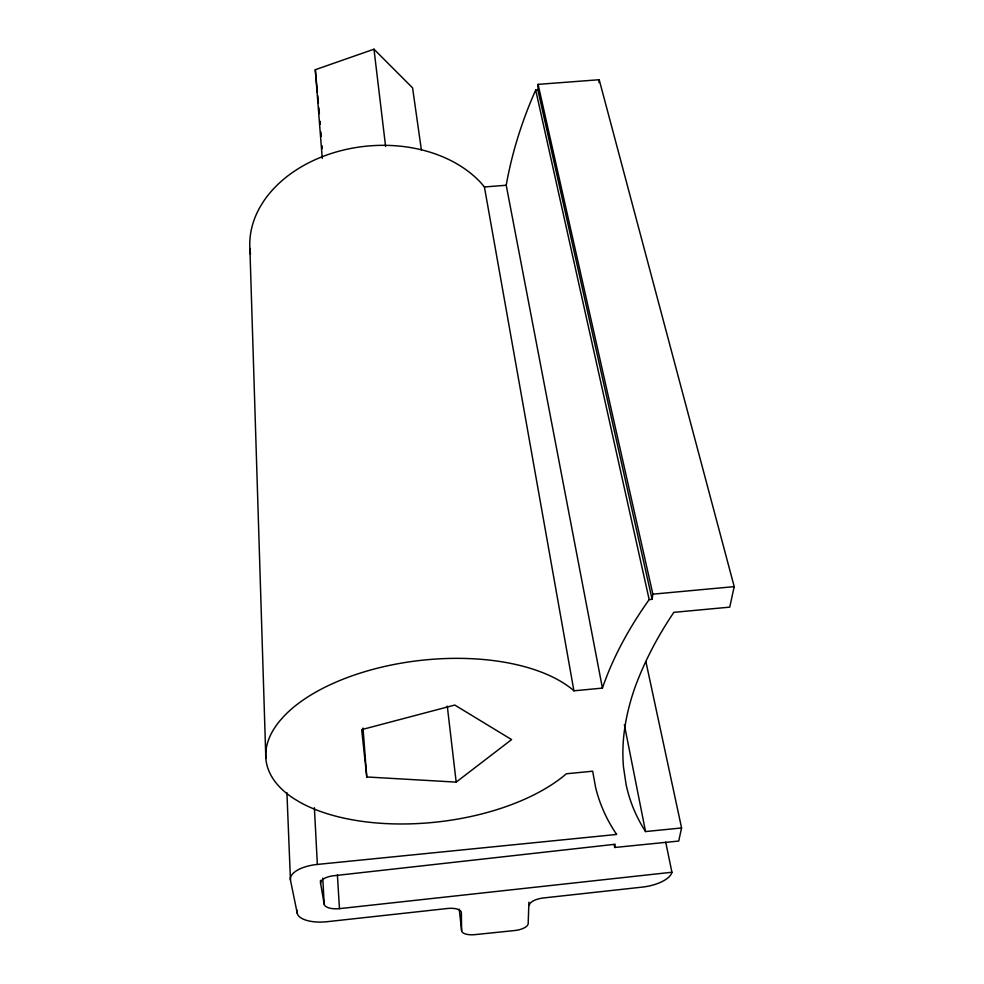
<?xml version="1.0" encoding="UTF-8"?>
<svg xmlns="http://www.w3.org/2000/svg" width="984" height="984" viewBox="0 0 984 984"><rect width="100%" height="100%" fill="white"/><g stroke="black" fill="none" stroke-linecap="round" stroke-linejoin="round"><path stroke-width="1.48" d="M528.912 902.18L528.174 923.742A13.395 5.4 -7.6 0 1 514.632 930.544L474.952 934.628A13.407 5.412 -7 0 1 461.619 930.581L461.361 912.697A13.456 5.547 -6.7 0 0 447.56 908.49L327.192 921.688A27.638 11.574 -5 0 1 297.242 913.263L290.452 880.09A29.237 12.706 -4.8 0 1 317.352 864.432L616.648 834.457A804.137 337.942 -19.7 0 1 595.64 787.606L592.663 771.198L566.317 773.781L563.598 776.105A164.303 81.217 -6.5 0 1 299.517 802.009L293.736 798.504A164.303 81.217 -6.5 0 1 279.493 721.235L284.118 716.02A164.303 81.217 -6.5 0 1 426.158 659.821A164.303 81.217 -6.5 0 1 571.384 688.64L573.918 690.817L602.417 688.099C613.29 656.389 629.772 626.857 649.182 599.6L652.097 599.33L537.879 89.913L538.088 84.366L599.194 79.729L734.212 586.636L729.734 607.14L673.868 612.343C658.234 635.443 645.074 660.239 635.344 686.389A808.381 335.027 -19.9 0 0 623.475 766.954L626.107 784.605A808.381 335.027 -19.9 0 0 645.541 831.566L681.58 827.95L645.861 661.469M598.973 82.668L599.194 79.729M681.58 827.95L678.726 841.049L614.68 847.482L615.172 844.26L334.068 875.699A14.502 6.261 -5 0 0 320.612 883.398L324.191 904.222A14.157 5.978 -5.1 0 0 339.455 908.638L671.924 872.242L665.713 842.132M652.097 599.33L652.872 594.164L538.088 84.366M602.417 688.099L506.219 185.25C512.024 152.446 522.135 120.491 535.69 90.073L537.879 89.913M456.182 782.12L511.606 739.599L454.768 705.048L361.682 729.636L366.774 776.966L456.182 782.12L447.289 706.143M322.26 158.375L315.298 69.716L373.981 49.2L412.579 87.871L421.398 150.06M652.872 594.164L734.212 586.636M250.502 254.352A126.136 92.939 -5.7 0 1 259.887 207.329L263.343 201.683A126.136 92.939 -5.7 0 1 369.947 145.853A126.136 92.939 -5.7 0 1 482.332 184.414L484.411 186.972L506.219 185.25M535.69 90.073L649.182 599.6M624.373 724.802L645.541 831.566M614.127 844.469L614.68 847.482M484.411 186.972L573.918 690.817M373.981 49.2L385.605 146.493M459.233 909.241L461.619 930.581M315.298 69.716L317.401 92.41M317.684 95.436L318.386 103M318.816 107.539L319.382 113.59M320.058 121.18L320.304 124.23M320.907 131.881L321.276 136.469M322.002 145.632L322.235 148.695M363.01 728.025L366.774 776.966M337.401 874.887L339.455 908.638M322.777 878.134L324.191 904.222M320.452 880.323L320.612 883.398M314.388 807.692L317.352 864.432M297.106 910.188L297.242 913.263M286.922 792.723L290.452 880.09M249.899 248.522L265.828 758.234M671.924 872.242A28.45 11.857 -9.4 0 1 642.158 887.125L543.365 897.974A13.936 5.732 -8 0 0 529.343 905.231"/></g></svg>
